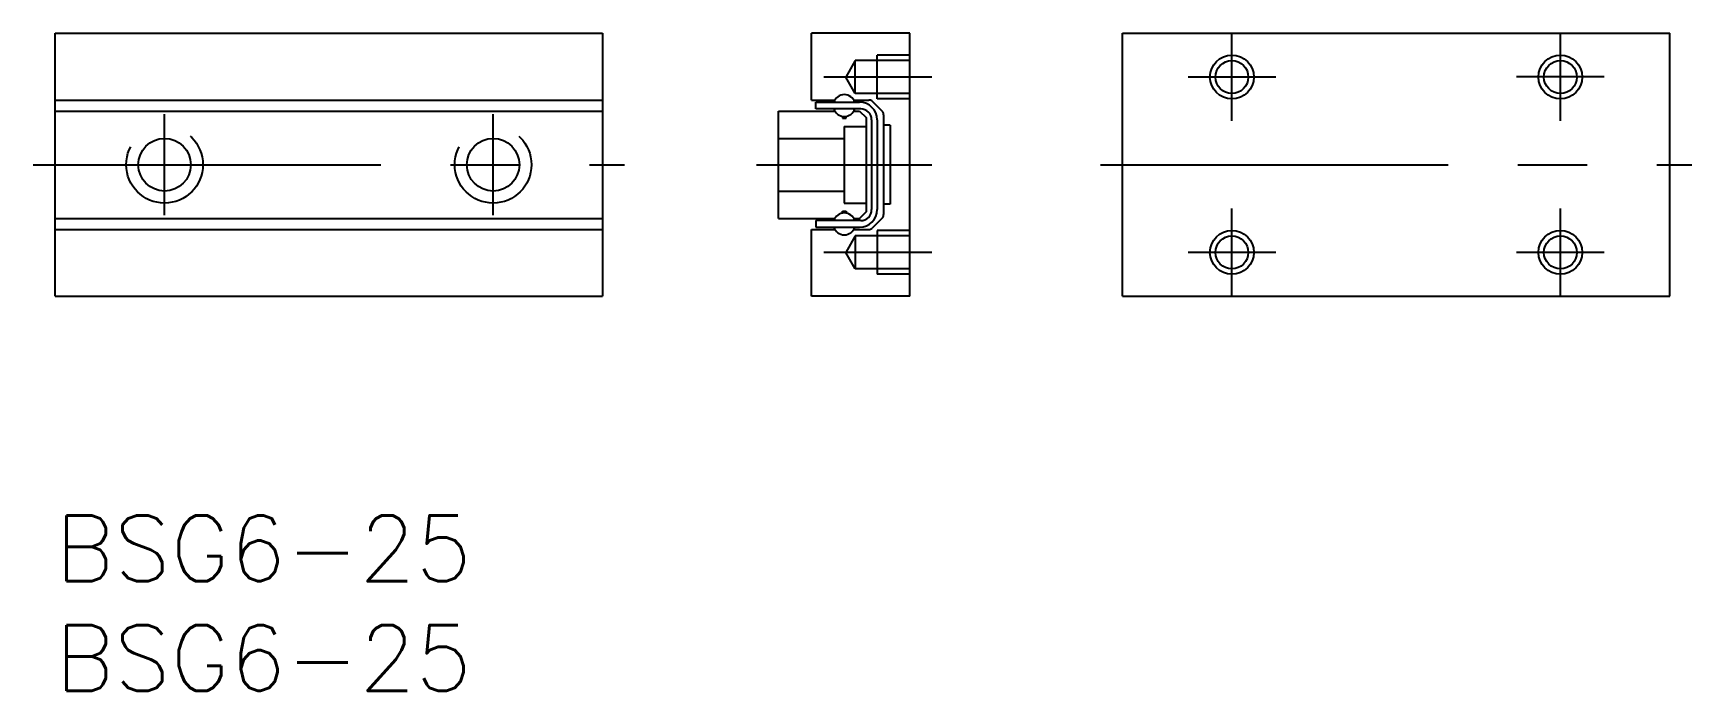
# Model space of a CAD drawing. Extents: x -1 to 74.7, y -8 to 22.
import ezdxf

# ---------------------------------------------------------------- set-up
doc = ezdxf.new("R2010")
doc.units = 0
doc.header["$LTSCALE"] = 0.5
doc.linetypes.add('CENTER', pattern=[50.8, 31.75, -6.35, 6.35, -6.35])
doc.linetypes.add('DASHED', pattern=[19.05, 12.7, -6.35])
for name, color, linetype in [('MSM_CENTER', 1, 'CENTER'), ('MSM_CONTINUOUS', 7, 'CONTINUOUS'), ('MSM_DASHED', 4, 'DASHED'), ('MSM_NARROW', 5, 'CONTINUOUS'), ('MSM_PART_NUMBER', 7, 'CONTINUOUS')]:
    doc.layers.add(name, color=color, linetype=linetype)
doc.styles.get("Standard").update_dxf_attribs({"font": 'txt.shx', "height": 3, "bigfont": 'bigfont.shx'})

# ---------------------------------------------------------------- blocks, each defined once
blk = doc.blocks.new('*U2')
at = {"layer": 'MSM_PART_NUMBER'}
blk.add_text('BSG6-25', height=3, dxfattribs=at).set_placement((0, -3))
blk = doc.blocks.new('*U3')
at = {"layer": 'MSM_PART_NUMBER'}
blk.add_text('BSG6-25', height=3, dxfattribs=at).set_placement((0, -8))

msp = doc.modelspace()

# ---------------------------------------------------------------- linework, layer by layer
at = {"layer": 'MSM_CENTER'}
for p, q in [((53.731543, 18), (53.731543, 22)), ((68.731543, 18), (68.731543, 22)), ((40.032133, 20), (35.099121, 20)), ((51.731555, 20.004933), (55.731531, 20.004933)), ((70.731531, 20.004933), (66.731555, 20.004933)), ((5, 13.7), (5, 18.3)), ((20, 13.7), (20, 18.3)), ((-1, 16), (26, 16)), ((32.032133, 16), (40.032133, 16)), ((47.731543, 16), (74.731543, 16)), ((53.731543, 10), (53.731543, 14)), ((68.731543, 10), (68.731543, 14)), ((40.032133, 12), (35.099121, 12)), ((51.731555, 12.004933), (55.731531, 12.004933)), ((70.731543, 12), (66.731543, 12))]:
    msp.add_line(p, q, dxfattribs=at)
at = {"layer": 'MSM_CONTINUOUS'}
for p, q in [((0, 10), (0, 22)), ((0, 22), (25, 22)), ((25, 22), (25, 10)), ((39.032133, 22), (34.532133, 22)), ((34.532133, 18.95), (34.532133, 22)), ((39.032133, 10), (39.032133, 22)), ((48.731543, 22), (73.731543, 22)), ((48.731543, 10), (48.731543, 22)), ((73.731543, 10), (73.731543, 22)), ((0, 18.95), (25, 18.95)), ((34.532133, 18.95), (35.599121, 18.95)), ((36.465146, 18.95), (37.15598, 18.95)), ((0, 18.45), (25, 18.45)), ((33.032133, 13.55), (33.032133, 18.45)), ((33.032133, 18.45), (35.599121, 18.45)), ((34.732133, 18.55), (34.732133, 18.85)), ((34.732133, 18.85), (36.732133, 18.85)), ((36.782133, 18.55), (34.732133, 18.55)), ((35.9488, 18.206993), (35.9488, 18.122047)), ((36.115467, 18.122047), (36.115467, 18.206993)), ((36.465146, 18.45), (36.732133, 18.45)), ((36.732133, 18.45), (37.032133, 18.15)), ((37.798629, 18.411617), (37.293748, 18.916496)), ((37.832133, 18.273848), (37.832133, 13.726152)), ((35.9488, 18.122047), (36.115467, 18.122047)), ((37.032133, 18.15), (37.032133, 13.85)), ((37.282133, 18.05), (37.282133, 13.95)), ((37.532133, 18.05), (37.532133, 13.95)), ((38.132133, 17.8), (37.832133, 17.8)), ((38.132133, 17.8), (38.132133, 14.2)), ((35.9488, 13.877953), (36.115467, 13.877953)), ((35.9488, 13.793007), (35.9488, 13.877953)), ((36.115467, 13.877953), (36.115467, 13.793007)), ((37.032133, 13.85), (36.732133, 13.55)), ((36.732133, 13.55), (37.032133, 13.85)), ((38.132133, 14.2), (37.832133, 14.2)), ((0, 13.55), (25, 13.55)), ((0, 13.05), (25, 13.05)), ((33.032133, 13.55), (35.599121, 13.55)), ((34.532133, 10), (34.532133, 13.05)), ((34.532133, 13.05), (35.599121, 13.05)), ((36.782133, 13.45), (34.732133, 13.45)), ((34.732133, 13.45), (34.732133, 13.15)), ((34.732133, 13.15), (36.732133, 13.15)), ((36.465146, 13.55), (36.732133, 13.55)), ((36.465146, 13.55), (36.732133, 13.55)), ((36.465146, 13.05), (37.15598, 13.05)), ((37.798629, 13.588383), (37.293748, 13.083504)), ((0, 10), (25, 10)), ((39.032133, 10), (34.532133, 10)), ((48.731543, 10), (73.731543, 10))]:
    msp.add_line(p, q, dxfattribs=at)
for centre, radius in [((53.731543, 20), 0.75), ((68.731543, 20), 0.75), ((5, 16), 1.2), ((20, 16), 1.2), ((53.731543, 12), 0.75), ((68.731543, 12), 0.75)]:
    msp.add_circle(centre, radius, dxfattribs=at)
for centre, radius, start, end in [((36.032133, 18.7), 0.5, 17.457603, 162.542397), ((37.15598, 18.65), 0.3, 62.662754, 90), ((36.032133, 18.7), 0.5, 197.457603, 342.542397), ((36.732133, 18.05), 0.8, 0, 90), ((36.782133, 18.05), 0.5, 0, 90), ((37.532133, 18.273848), 0.3, 0, 27.337398), ((36.032133, 13.3), 0.5, 17.457603, 162.542397), ((36.732133, 13.95), 0.8, 270, 0), ((36.782133, 13.95), 0.5, 270, 0), ((37.532133, 13.726152), 0.3, 332.662602, 0), ((36.032133, 13.3), 0.5, 197.457603, 342.542397), ((37.15598, 13.35), 0.3, 270, 297.337246), ((37.15598, 13.35), 0.3, 270, 297.337246)]:
    msp.add_arc(centre, radius, start, end, dxfattribs=at)
at = {"layer": 'MSM_DASHED'}
for p, q in [((36.532133, 20.75), (36.099121, 20)), ((39.032133, 20.75), (36.532133, 20.75)), ((36.532133, 19.25), (36.532133, 20.75)), ((39.032133, 21), (37.532133, 21)), ((37.532133, 19), (37.532133, 21)), ((36.532133, 19.25), (36.099121, 20)), ((39.032133, 19.25), (36.532133, 19.25)), ((39.032133, 19), (37.532133, 19)), ((36.032133, 17.75), (36.032133, 14.25)), ((36.032133, 17.75), (37.032133, 17.75)), ((33.032133, 17.2), (36.032133, 17.2)), ((33.032133, 14.8), (36.032133, 14.8)), ((36.032133, 14.25), (37.032133, 14.25)), ((39.032133, 13), (37.532133, 13)), ((37.532133, 13), (37.532133, 11)), ((36.532133, 12.75), (36.099121, 12)), ((39.032133, 12.75), (36.532133, 12.75)), ((36.532133, 12.75), (36.532133, 11.25)), ((36.532133, 11.25), (36.099121, 12)), ((39.032133, 11.25), (36.532133, 11.25)), ((39.032133, 11), (37.532133, 11))]:
    msp.add_line(p, q, dxfattribs=at)
for centre in [(5, 16), (20, 16)]:
    msp.add_circle(centre, 1.75, dxfattribs=at)
at = {"layer": 'MSM_NARROW'}
for centre in [(53.731543, 20), (68.731543, 20), (53.731543, 12), (68.731543, 12)]:
    msp.add_circle(centre, 1, dxfattribs=at)

# ---------------------------------------------------------------- block references
at = {"layer": 'MSM_CONTINUOUS'}
for name in ['*U2', '*U3']:
    msp.add_blockref(name, (0, 0), dxfattribs=at)

doc.saveas('drawing.dxf')
